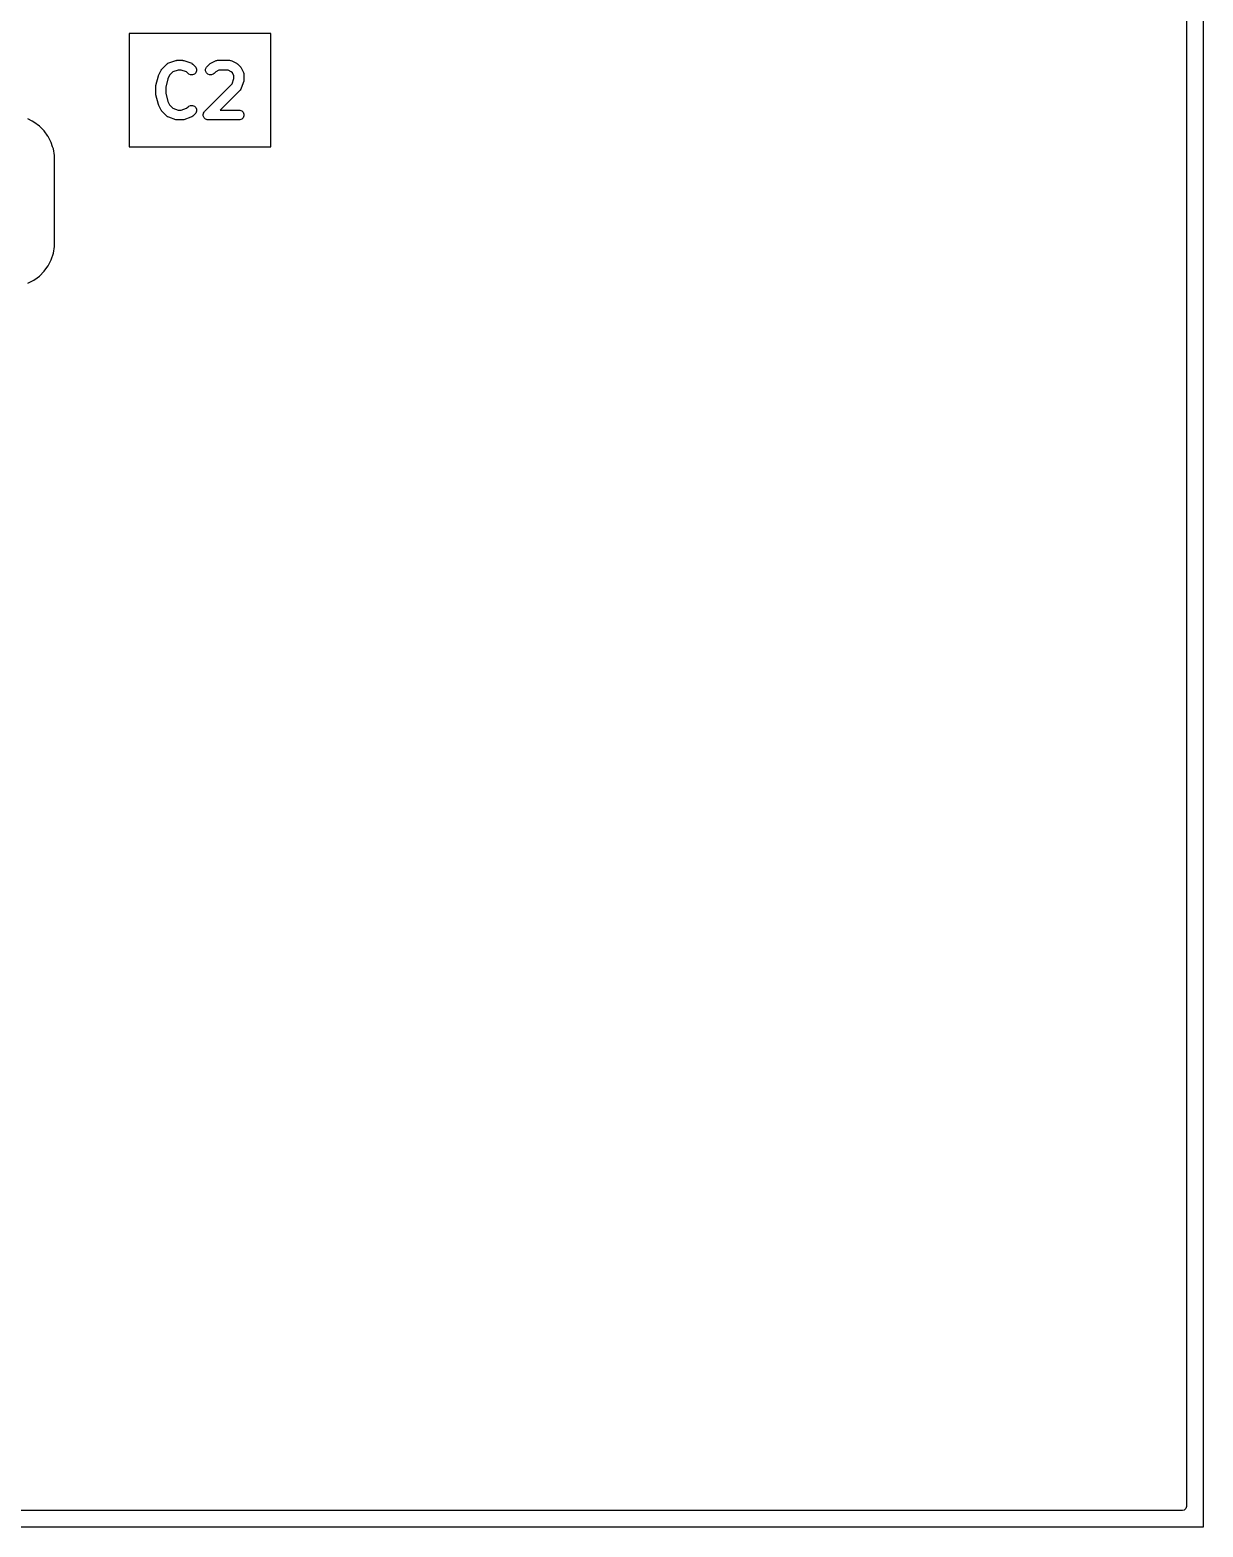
# Model space of a CAD drawing. Extents: x 20 to 124, y -124 to -20.
# Drawn here: x 88.61 to 124, y -124 to -78.84 of the extents above; entities that cross this region are included whole.
import ezdxf

# ---------------------------------------------------------------- set-up
doc = ezdxf.new("R2010")
doc.units = 0
doc.layers.add('BLACK', color=7, linetype='CONTINUOUS')
doc.layers.add('WHITE', color=7, linetype='CONTINUOUS')

msp = doc.modelspace()

# ---------------------------------------------------------------- linework, layer by layer
at = {"layer": 'BLACK', "linetype": 'CONTINUOUS'}
for p, q in [((123.4995, -20.6245), (123.4995, -123.3755)), ((95.875797, -78.946103), (91.603225, -78.946103)), ((91.603225, -78.946103), (91.603225, -82.360553)), ((95.875797, -82.360553), (95.875797, -78.946103)), ((92.59822, -80.011548), (92.741077, -79.868691)), ((92.741077, -79.868691), (92.763807, -79.850036)), ((92.763807, -79.850036), (92.768788, -79.847972)), ((92.768788, -79.847972), (92.772858, -79.844443)), ((92.772858, -79.844443), (92.799709, -79.832455)), ((92.799709, -79.832455), (93.013994, -79.761026)), ((93.013994, -79.761026), (93.028503, -79.757726)), ((93.028503, -79.757726), (93.032165, -79.75621)), ((93.032165, -79.75621), (93.037473, -79.755687)), ((93.037473, -79.755687), (93.042668, -79.754506)), ((93.042668, -79.754506), (93.046617, -79.754786)), ((93.046617, -79.754786), (93.061429, -79.753328)), ((93.061429, -79.753328), (93.204286, -79.753328)), ((93.204286, -79.753328), (93.219097, -79.754786)), ((93.219097, -79.754786), (93.223047, -79.754506)), ((93.223047, -79.754506), (93.228241, -79.755687)), ((93.228241, -79.755687), (93.23355, -79.75621)), ((93.23355, -79.75621), (93.237212, -79.757727)), ((93.237212, -79.757727), (93.25172, -79.761026)), ((93.25172, -79.761026), (93.466006, -79.832454)), ((93.466006, -79.832454), (93.492857, -79.844443)), ((93.492857, -79.844443), (93.496927, -79.847973)), ((93.496927, -79.847973), (93.501907, -79.850036)), ((93.501907, -79.850036), (93.524638, -79.868691)), ((93.524638, -79.868691), (93.596066, -79.940119)), ((93.955363, -79.940119), (94.026791, -79.868691)), ((94.026791, -79.868691), (94.038293, -79.85925)), ((94.038293, -79.85925), (94.040889, -79.856258)), ((94.040889, -79.856258), (94.045398, -79.853419)), ((94.045398, -79.853419), (94.049521, -79.850036)), ((94.049521, -79.850036), (94.053183, -79.848519)), ((94.053183, -79.848519), (94.065775, -79.840593)), ((94.065775, -79.840593), (94.208633, -79.769164)), ((94.208633, -79.769164), (94.236096, -79.758654)), ((94.236096, -79.758654), (94.241473, -79.758271)), ((94.241473, -79.758271), (94.246451, -79.75621)), ((94.246451, -79.75621), (94.275715, -79.753328)), ((94.275715, -79.753328), (94.632857, -79.753328)), ((94.632857, -79.753328), (94.662121, -79.75621)), ((94.662121, -79.75621), (94.667098, -79.758271)), ((94.667098, -79.758271), (94.672476, -79.758654)), ((94.672476, -79.758654), (94.699939, -79.769164)), ((94.699939, -79.769164), (94.842797, -79.840593)), ((94.842797, -79.840593), (94.85539, -79.84852)), ((94.85539, -79.84852), (94.85905, -79.850036)), ((94.85905, -79.850036), (94.863169, -79.853417)), ((94.863169, -79.853417), (94.867683, -79.856258)), ((94.867683, -79.856258), (94.870279, -79.859251)), ((94.870279, -79.859251), (94.881781, -79.868691)), ((94.881781, -79.868691), (94.953209, -79.940119)), ((92.415908, -80.509805), (92.487336, -80.224091)), ((92.487336, -80.224091), (92.488107, -80.221932)), ((92.488107, -80.221932), (92.488184, -80.220852)), ((92.488184, -80.220852), (92.492842, -80.208677)), ((92.492842, -80.208677), (92.497229, -80.1964)), ((92.497229, -80.1964), (92.497873, -80.195529)), ((92.497873, -80.195529), (92.498693, -80.193389)), ((92.498693, -80.193389), (92.570122, -80.050532)), ((92.570122, -80.050532), (92.578049, -80.037938)), ((92.578049, -80.037938), (92.579565, -80.034279)), ((92.579565, -80.034279), (92.582946, -80.030159)), ((92.582946, -80.030159), (92.585787, -80.025646)), ((92.585787, -80.025646), (92.58878, -80.023049)), ((92.58878, -80.023049), (92.59822, -80.011548)), ((92.774383, -80.312827), (92.711429, -80.564648)), ((92.827564, -80.206467), (92.774383, -80.312827)), ((92.92817, -80.105861), (92.827564, -80.206467)), ((93.085772, -80.053328), (92.92817, -80.105861)), ((93.179946, -80.053328), (93.085772, -80.053328)), ((93.337544, -80.105861), (93.179946, -80.053328)), ((93.383934, -80.152251), (93.337544, -80.105861)), ((93.406664, -80.170906), (93.383934, -80.152251)), ((93.460737, -80.193302), (93.406664, -80.170906)), ((93.519263, -80.193302), (93.460737, -80.193302)), ((93.573335, -80.170906), (93.519263, -80.193302)), ((93.614721, -80.12952), (93.573335, -80.170906)), ((93.596066, -79.940119), (93.614721, -79.962849)), ((93.614721, -79.962849), (93.637117, -80.016922)), ((93.637117, -80.075448), (93.614721, -80.12952)), ((93.637117, -80.016922), (93.637117, -80.075448)), ((93.914311, -80.016922), (93.936708, -79.96285)), ((93.914311, -80.075448), (93.914311, -80.016922)), ((93.936708, -80.12952), (93.914311, -80.075448)), ((93.936708, -79.96285), (93.955363, -79.940119)), ((93.978094, -80.170906), (93.936708, -80.12952)), ((94.032166, -80.193303), (93.978094, -80.170906)), ((94.090692, -80.193303), (94.032166, -80.193303)), ((94.144764, -80.170906), (94.090692, -80.193303)), ((94.167495, -80.152251), (94.144764, -80.170906)), ((94.221711, -80.098035), (94.167495, -80.152251)), ((94.311125, -80.053328), (94.221711, -80.098035)), ((94.597447, -80.053328), (94.311125, -80.053328)), ((94.686861, -80.098035), (94.597447, -80.053328)), ((94.723865, -80.135039), (94.686861, -80.098035)), ((94.716038, -80.465157), (94.768572, -80.307559)), ((94.768572, -80.224452), (94.723865, -80.135039)), ((94.768572, -80.307559), (94.768572, -80.224452)), ((94.953209, -79.940119), (94.962649, -79.951621)), ((94.962649, -79.951621), (94.965642, -79.954217)), ((94.965642, -79.954217), (94.96848, -79.958726)), ((94.96848, -79.958726), (94.971864, -79.962849)), ((94.971864, -79.962849), (94.97338, -79.966511)), ((94.97338, -79.966511), (94.981307, -79.979103)), ((94.981307, -79.979103), (95.052736, -80.121959)), ((95.060874, -80.379335), (94.989445, -80.59362)), ((95.052736, -80.121959), (95.063245, -80.149423)), ((95.064173, -80.364825), (95.060874, -80.379335)), ((95.063245, -80.149423), (95.063626, -80.154797)), ((95.063626, -80.154797), (95.06569, -80.159778)), ((95.06569, -80.361164), (95.064173, -80.364825)), ((95.06569, -80.159778), (95.068572, -80.189042)), ((95.066212, -80.355855), (95.06569, -80.361164)), ((95.067394, -80.350661), (95.066212, -80.355855)), ((95.068572, -80.3319), (95.067113, -80.346711)), ((95.067113, -80.346711), (95.067394, -80.350661)), ((95.068572, -80.189042), (95.068572, -80.3319)), ((92.411429, -80.546185), (92.411931, -80.541081)), ((92.411429, -80.760471), (92.411429, -80.546185)), ((92.411931, -80.765574), (92.411429, -80.760471)), ((92.411606, -80.538894), (92.413225, -80.527943)), ((92.411931, -80.541081), (92.411606, -80.538894)), ((92.411606, -80.767762), (92.411931, -80.765574)), ((92.413225, -80.778712), (92.411606, -80.767762)), ((92.413225, -80.527943), (92.414311, -80.516921)), ((92.414311, -80.789735), (92.413225, -80.778712)), ((92.414311, -80.516921), (92.415158, -80.514876)), ((92.415158, -80.791779), (92.414311, -80.789735)), ((92.415158, -80.514876), (92.415908, -80.509805)), ((92.415908, -80.796851), (92.415158, -80.791779)), ((92.487336, -81.082565), (92.415908, -80.796851)), ((92.711429, -80.564648), (92.711429, -80.742007)), ((92.711429, -80.742007), (92.774383, -80.993828)), ((93.883934, -81.297262), (94.716038, -80.465157)), ((94.953209, -80.652251), (94.352132, -81.253328)), ((94.971864, -80.629521), (94.953209, -80.652251)), ((94.973927, -80.624539), (94.971864, -80.629521)), ((94.977457, -80.62047), (94.973927, -80.624539)), ((94.989445, -80.59362), (94.977457, -80.62047)), ((92.488107, -81.084723), (92.487336, -81.082565)), ((92.488184, -81.085804), (92.488107, -81.084723)), ((92.492842, -81.097978), (92.488184, -81.085804)), ((92.497229, -81.110256), (92.492842, -81.097978)), ((92.497873, -81.111126), (92.497229, -81.110256)), ((92.498693, -81.113267), (92.497873, -81.111126)), ((92.570122, -81.256124), (92.498693, -81.113267)), ((92.578049, -81.268717), (92.570122, -81.256124)), ((92.579565, -81.272377), (92.578049, -81.268717)), ((92.582946, -81.276496), (92.579565, -81.272377)), ((92.585787, -81.28101), (92.582946, -81.276496)), ((92.58878, -81.283606), (92.585787, -81.28101)), ((92.59822, -81.295108), (92.58878, -81.283606)), ((92.774383, -80.993828), (92.827564, -81.100188)), ((92.827564, -81.100188), (92.928169, -81.200794)), ((92.928169, -81.200794), (93.085772, -81.253328)), ((93.085772, -81.253328), (93.179943, -81.253328)), ((93.179943, -81.253328), (93.337545, -81.200794)), ((93.337545, -81.200794), (93.383933, -81.154406)), ((93.383933, -81.154406), (93.406664, -81.135751)), ((93.406664, -81.135751), (93.460736, -81.113354)), ((93.460736, -81.113354), (93.519262, -81.113353)), ((93.519262, -81.113353), (93.573334, -81.13575)), ((93.573334, -81.13575), (93.61472, -81.177135)), ((93.61472, -81.177135), (93.637117, -81.231207)), ((93.637118, -81.289733), (93.614721, -81.343806)), ((93.637117, -81.231207), (93.637118, -81.289733)), ((94.352132, -81.253328), (94.918572, -81.253328)), ((94.918572, -81.253328), (94.947836, -81.25621)), ((94.947836, -81.25621), (95.001908, -81.278608)), ((95.001908, -81.278608), (95.043292, -81.319992)), ((88.676353, -81.588691), (88.550923, -81.524781)), ((88.73331, -81.617713), (88.676353, -81.588691)), ((88.733312, -81.617714), (88.73331, -81.617713)), ((88.733313, -81.617715), (88.733312, -81.617714)), ((88.898913, -81.738028), (88.733313, -81.617715)), ((89.043671, -81.882786), (88.898913, -81.738028)), ((92.741077, -81.437966), (92.59822, -81.295108)), ((92.763807, -81.456621), (92.741077, -81.437966)), ((92.768786, -81.458683), (92.763807, -81.456621)), ((92.772858, -81.462215), (92.768786, -81.458683)), ((92.799709, -81.474203), (92.772858, -81.462215)), ((93.013995, -81.545631), (92.799709, -81.474203)), ((93.028507, -81.54893), (93.013995, -81.545631)), ((93.032165, -81.550446), (93.028507, -81.54893)), ((93.037467, -81.550968), (93.032165, -81.550446)), ((93.042669, -81.552151), (93.037467, -81.550968)), ((93.046623, -81.551869), (93.042669, -81.552151)), ((93.061429, -81.553328), (93.046623, -81.551869)), ((93.204286, -81.553328), (93.061429, -81.553328)), ((93.219091, -81.551869), (93.204286, -81.553328)), ((93.223046, -81.552151), (93.219091, -81.551869)), ((93.228247, -81.550968), (93.223046, -81.552151)), ((93.23355, -81.550446), (93.228247, -81.550968)), ((93.237207, -81.54893), (93.23355, -81.550446)), ((93.25172, -81.545631), (93.237207, -81.54893)), ((93.466006, -81.474203), (93.25172, -81.545631)), ((93.492857, -81.462215), (93.466006, -81.474203)), ((93.49693, -81.458681), (93.492857, -81.462215)), ((93.501908, -81.45662), (93.49693, -81.458681)), ((93.524639, -81.437965), (93.501908, -81.45662)), ((93.596067, -81.366536), (93.524639, -81.437965)), ((93.614721, -81.343806), (93.596067, -81.366536)), ((93.842882, -81.374065), (93.846001, -81.366536)), ((93.842882, -81.432591), (93.842882, -81.374065)), ((93.865279, -81.486663), (93.842882, -81.432591)), ((93.846001, -81.366536), (93.852159, -81.351667)), ((93.852159, -81.351667), (93.865279, -81.319993)), ((93.865279, -81.319993), (93.883934, -81.297262)), ((93.906665, -81.528049), (93.865279, -81.486663)), ((93.938339, -81.541168), (93.906665, -81.528049)), ((93.960736, -81.550446), (93.938339, -81.541168)), ((93.99, -81.553328), (93.960736, -81.550446)), ((94.918572, -81.553328), (93.99, -81.553328)), ((94.947836, -81.550446), (94.918572, -81.553328)), ((95.001908, -81.528048), (94.947836, -81.550446)), ((95.043292, -81.486664), (95.001908, -81.528048)), ((95.043292, -81.319992), (95.06569, -81.374064)), ((95.06569, -81.432592), (95.043292, -81.486664)), ((95.06569, -81.374064), (95.06569, -81.432592)), ((89.156256, -82.037749), (89.043671, -81.882786)), ((89.163987, -82.04839), (89.156256, -82.037749)), ((89.19824, -82.115616), (89.163987, -82.04839)), ((89.256918, -82.230776), (89.19824, -82.115616)), ((89.299086, -82.360553), (89.256918, -82.230776)), ((89.320177, -82.425465), (89.299086, -82.360553)), ((89.3522, -82.627648), (89.320177, -82.425465)), ((89.3522, -85.372352), (89.3522, -82.627648)), ((91.603225, -82.360553), (95.875797, -82.360553)), ((89.163987, -85.95161), (89.25692, -85.769219)), ((89.25692, -85.769219), (89.320177, -85.574534)), ((89.320177, -85.574534), (89.3522, -85.372352)), ((88.898919, -86.261966), (89.043666, -86.117219)), ((89.043666, -86.117219), (89.043668, -86.117215)), ((89.043668, -86.117215), (89.043671, -86.117213)), ((89.043671, -86.117213), (89.096432, -86.04459)), ((89.096432, -86.04459), (89.163987, -85.95161)), ((88.550919, -86.47522), (88.73331, -86.382287)), ((88.73331, -86.382287), (88.829206, -86.312615)), ((88.829206, -86.312615), (88.898913, -86.261971)), ((88.898913, -86.261971), (88.898915, -86.261968)), ((88.898915, -86.261968), (88.898919, -86.261966)), ((123.3755, -123.4995), (20.6245, -123.4995)), ((123.427011, -123.488294), (123.3755, -123.4995)), ((123.479815, -123.442539), (123.427011, -123.488294)), ((123.4995, -123.3755), (123.479815, -123.442539))]:
    msp.add_line(p, q, dxfattribs=at)
at = {"layer": 'WHITE', "linetype": 'CONTINUOUS'}
for p, q in [((124, -20), (124, -124)), ((124, -124), (20, -124))]:
    msp.add_line(p, q, dxfattribs=at)

doc.saveas('drawing.dxf')
